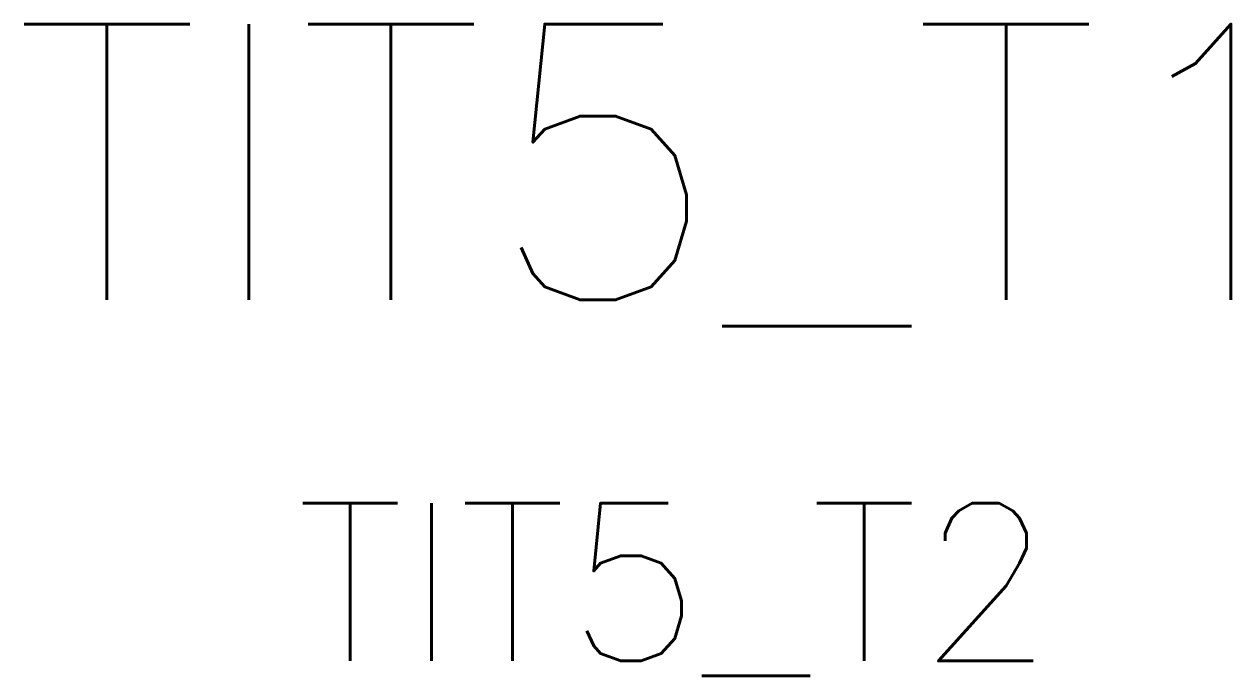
# Model space of a CAD drawing. Header units: millimetres. Extents: x 8.41 to 9.94, y 4.64 to 5.47.
import ezdxf
from ezdxf.enums import TextEntityAlignment as Align

# ---------------------------------------------------------------- set-up
doc = ezdxf.new("R2010")
doc.units = ezdxf.units.MM
doc.header["$LTSCALE"] = 10
doc.styles.add('r140', font='romans.shx')
doc.styles.add('r80', font='romans.shx')

msp = doc.modelspace()

# ---------------------------------------------------------------- texts
at = {"color": 5, "style": 'r140'}
msp.add_attdef('TIT5_T1', text='', height=0.35, dxfattribs=at).set_placement((9.2381, 5.122), align=Align.CENTER)
at = {"color": 2, "style": 'r80'}
msp.add_attdef('TIT5_T2', text='', height=0.2, dxfattribs=at).set_placement((9.2381, 4.6639), align=Align.CENTER)

doc.saveas('drawing.dxf')
